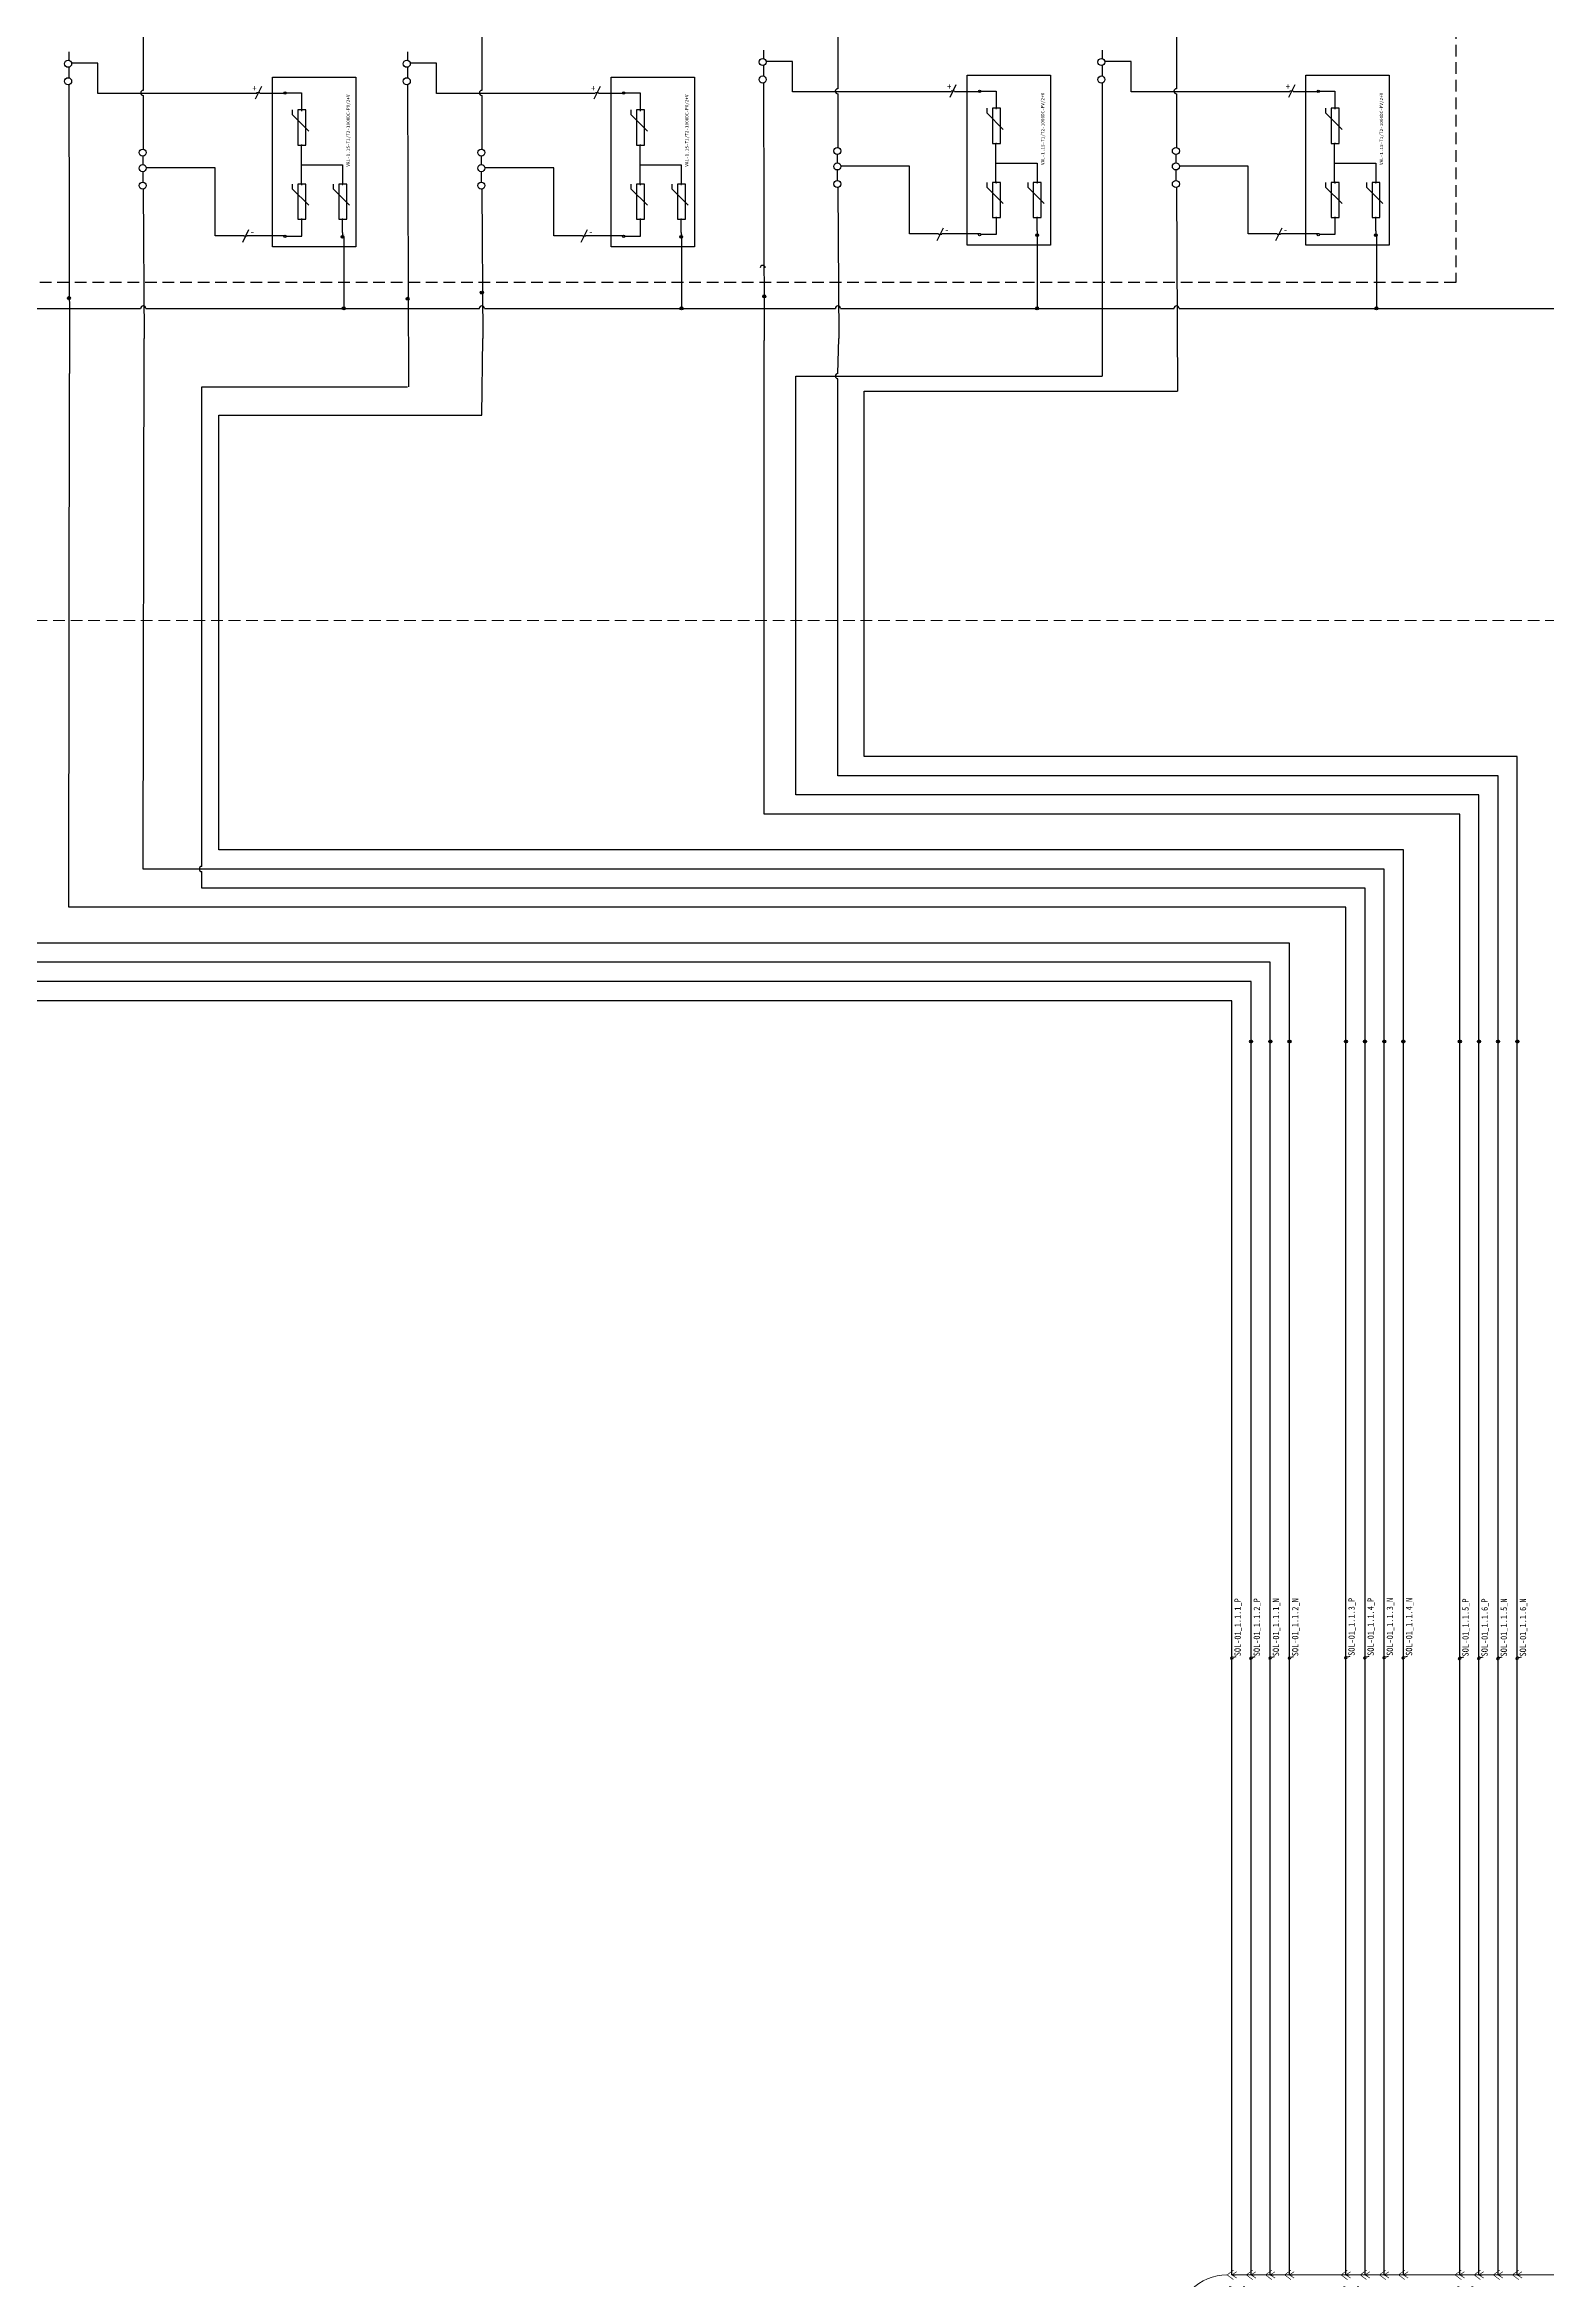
# Model space of a CAD drawing. Header units: millimetres. Extents: x 139 to 980, y -140 to 1049.
# Drawn here: x 336.9 to 529.4, y 512.6 to 799 of the extents above; entities that cross this region are included whole.
import ezdxf
from ezdxf.enums import TextEntityAlignment as Align

# ---------------------------------------------------------------- set-up
doc = ezdxf.new("R2010")
doc.units = ezdxf.units.MM
doc.header["$LTSCALE"] = 12
doc.linetypes.add('HIDDEN2', pattern=[0.1875, 0.125, -0.0625])
for name, color, linetype in [('DESC', 1, 'Continuous'), ('GRN_12AWG', 3, 'Continuous'), ('GRY_20AWG', 250, 'Continuous'), ('LOCBOX', 92, 'HIDDEN2'), ('MISC', 2, 'Continuous'), ('RED_10AWG', 1, 'Continuous'), ('RED_12AWG', 1, 'Continuous'), ('SYMS', 7, 'Continuous'), ('TAGS', 51, 'Continuous'), ('WIREFIXED', 130, 'Continuous')]:
    doc.layers.add(name, color=color, linetype=linetype)
doc.styles.get("Standard").update_dxf_attribs({"font": ''})
doc.styles.add('WD', font='')
doc.styles.add('WD_IEC', font='')
doc.styles.get('Standard').set_extended_font_data('SimHei')
doc.styles.get('WD').set_extended_font_data('SimHei')
doc.styles.get('WD_IEC').set_extended_font_data('SimHei')

# ---------------------------------------------------------------- blocks, each defined once
blk = doc.blocks.new('HT0_02')
blk.add_circle((0, 0), 0.0699)
at = {"style": 'WD', "flags": 1}
for tag, p in [('X4TERM01', (-0.07, 0)), ('X2TERM01', (0, 0.07)), ('X1TERM01', (0.07, 0)), ('X8TERM01', (0, -0.07))]:
    blk.add_attdef(tag, p, '', height=0.01, dxfattribs=at)
blk = doc.blocks.new('HGND4')
for p, q in [((0, 0), (10, 0)), ((10, -3.8), (10, 3.8)), ((11.2, -2.5), (11.2, 2.5)), ((12.5, -1.2), (12.5, 1.2))]:
    blk.add_line(p, q)
blk.add_circle((10, 0), 5)
at = {"style": 'WD_IEC'}
for tag, p in [('TAG1', (2.5, 4.6)), ('INST', (2.5, 11.6)), ('LOC', (2.5, 8.1))]:
    blk.add_attdef(tag, text='', height=2.5, dxfattribs=at).set_placement(p, align=Align.RIGHT)
at = {"style": 'WD_IEC', "flags": 1}
blk.add_attdef('X4TERM01', (0, 0), '', height=0.32, dxfattribs=at)
blk = doc.blocks.new('VT0_05')
blk.add_lwpolyline([(0.081, -0.063), (0, 0.078), (-0.081, -0.063)], close=True)
at = {"style": 'WD', "flags": 1}
for tag, p in [('X4TERM01', (-0.045, 0)), ('X2TERM01', (0, 0.078)), ('X1TERM01', (0.045, 0)), ('X8TERM01', (0, -0.063))]:
    blk.add_attdef(tag, p, '', height=0.01, dxfattribs=at)
blk = doc.blocks.new('Lightening Surge Arrestor')
at = {"color": 5}
for p, q in [((0.502, 2.919), (0.502, 2.827)), ((0.502, 2.827), (0.826, 2.503)), ((0.502, 1.459), (0.502, 1.367)), ((0.502, 1.367), (0.826, 1.043)), ((1.308, 1.459), (1.308, 1.367)), ((1.308, 1.367), (1.632, 1.043))]:
    blk.add_line(p, q, dxfattribs=at)
for points in [[(0.112, 3.569), (1.754, 3.569), (1.754, 0.222), (0.112, 0.222)], [(0.768, 2.919), (0.611, 2.919), (0.611, 2.225), (0.768, 2.225)], [(0.768, 1.459), (0.611, 1.459), (0.611, 0.765), (0.768, 0.765)], [(1.574, 1.459), (1.417, 1.459), (1.417, 0.765), (1.574, 0.765)]]:
    blk.add_lwpolyline(points, close=True, dxfattribs=at)
at = {"layer": 'GRY_20AWG'}
blk.add_line((1.492, 0.502), (1.492, 0.468), dxfattribs=at)
at = {"layer": 'RED_12AWG'}
for p, q in [((0.382, 3.255), (0.686, 3.255)), ((0.686, 3.255), (0.686, 2.926)), ((0.69, 2.919), (0.684, 2.919)), ((0.681, 1.459), (0.681, 2.226)), ((0.681, 1.835), (1.492, 1.835)), ((1.492, 1.835), (1.492, 1.466)), ((0.69, 1.459), (0.681, 1.459)), ((0.69, 0.435), (0.69, 0.766)), ((1.492, 0.502), (1.492, 0.757)), ((0.381, 0.435), (0.69, 0.435))]:
    blk.add_line(p, q, dxfattribs=at)
at = {"layer": 'SYMS'}
for name, p, xscale, yscale, zscale in [('HT0_02', (0.358, 3.255), 0.3314421991292846, 0.3314421991292846, 0.3314421991292846), ('VT0_05', (0.686, 2.918), 0.1052161047490845, 0.1052161047490845, 0.1052161047490845), ('VT0_05', (0.686, 1.458), 0.1052161047490845, 0.1052161047490845, 0.1052161047490845), ('HT0_02', (0.69, 1.459), 0.01504368401050088, 0.01504368401050088, 0.01504368401050088), ('VT0_05', (1.492, 1.458), 0.1052161047490845, 0.1052161047490845, 0.1052161047490845), ('HT0_02', (0.358, 0.429), 0.3314421991292846, 0.3314421991292846, 0.3314421991292846)]:
    blk.add_blockref(name, p, dxfattribs=dict(at, xscale=xscale, yscale=yscale, zscale=zscale))
at = {"layer": 'SYMS', "xscale": -0.1052161047490845, "yscale": 0.1052161047490845, "zscale": 0.1052161047490845, "rotation": 180}
for p in [(0.686, 2.226), (0.686, 0.766), (1.492, 0.766)]:
    blk.add_blockref('VT0_05', p, dxfattribs=at)
at = {"layer": 'SYMS'}
ref = blk.add_blockref('HGND4', (1.492, 0.468), dxfattribs=dict(at, xscale=0.005, yscale=0.005, zscale=0.005, rotation=270))
ref.add_attrib('TAG1', 'PE', dxfattribs={"layer": 'TAGS', "height": 0.0125, "rotation": 270, "style": 'WD_IEC'}).set_placement((1.515, 0.455), align=Align.RIGHT)
at = {"color": 5, "insert": (1.57, 1.801), "char_height": 0.065, "attachment_point": 1, "rotation": 90}
blk.add_mtext_dynamic_manual_height_columns('VAL-1.15-T1/T2-1000DC-PV/2+V', width=1.87491, gutter_width=0.325, heights=[0], dxfattribs=at)
for tag, p in [('+', (0.447, 3.312)), ('-', (0.457, 0.49))]:
    blk.add_attdef(tag, p, '', height=0.065)
at = {"color": 5}
blk.add_attdef('VAL-1.15-T1/T2-1000DC-PV/2+V', (1.651, 1.798), '', height=0.065, rotation=90, dxfattribs=at)
blk = doc.blocks.new('HGND1')
for p, q in [((0.125, 0), (0, 0)), ((0.125, 0.09375), (0.125, -0.09375)), ((0.125, 0.09375), (0.1875, 0.0625)), ((0.125, 0), (0.1875, -0.03125)), ((0.125, -0.09375), (0.1875, -0.125))]:
    blk.add_line(p, q)
at = {"style": 'WD', "flags": 1}
for tag in ['ASSYCODE', 'X4TERM01', 'CAT', 'MFG', 'FAMILY']:
    blk.add_attdef(tag, (0, 0), '', height=0.01, dxfattribs=at)
at = {"style": 'WD', "width": 0.8}
for tag, p in [('TAG1', (0.25, 0)), ('INST', (0.25, 0.3125)), ('LOC', (0.25, 0.15625)), ('DESC1', (0.25, -0.15625)), ('DESC2', (0.25, -0.3125))]:
    blk.add_attdef(tag, text='', height=0.125, dxfattribs=at).set_placement(p, align=Align.MIDDLE_LEFT)
blk = doc.blocks.new('HC01PJ_1-')
blk.add_line((0.031, 0), (0.094, 0))
for points in [[(0.062, -0.094, 0.0125, 0.0125, 0), (-0.063, 0, 0.0125, 0.0125, 0), (0.062, 0.094, 0, 0, 0)], [(0.125, 0.062, 0.0125, 0.0125, 0), (0.031, 0, 0.0125, 0.0125, 0), (0.125, -0.063, 0, 0, 0)]]:
    blk.add_lwpolyline(points, format="xyseb")
at = {"style": 'WD', "width": 0.85}
for tag, p in [('INST', (-0.012, 0.467)), ('TAG1', (-0.01, 0.125)), ('LOC', (-0.012, 0.295)), ('DESC1', (-0.01, -0.344)), ('DESC2', (-0.01, -0.516)), ('DESC3', (-0.01, -0.687))]:
    blk.add_attdef(tag, text='', height=0.125, dxfattribs=at).set_placement(p, align=Align.CENTER)
at = {"style": 'WD', "flags": 9}
blk.add_attdef('WDTYPE', text='', height=0.01, dxfattribs=at).set_placement((-0.221, 0.075), align=Align.RIGHT)
at = {"style": 'WD'}
for tag, p, flags in [('X4TERMDESC01', (-0.094, 0.031), 1), ('X1TERMDESC02', (0.125, 0.031), 1), ('FAMILY', (0.206, 0.131), 9)]:
    blk.add_attdef(tag, p, '', height=0.01, dxfattribs=dict(at, flags=flags))
at = {"color": 7, "style": 'WD', "flags": 1}
for tag, p in [('X4TERM01', (-0.063, 0)), ('X1TERM02', (0.094, 0))]:
    blk.add_attdef(tag, p, '', height=0.0125, dxfattribs=at)
at = {"style": 'WD'}
for tag, p in [('X2LINK', (0, 0.094)), ('X8LINK', (0, -0.094))]:
    blk.add_attdef(tag, p, '', height=0.01, dxfattribs=at)
at = {"linetype": 'Continuous', "style": 'WD', "flags": 9}
for tag, p in [('ASSYCODE', (0.219, 0.062)), ('MFG', (0.228, 0.089)), ('CAT', (0.23, 0.108))]:
    blk.add_attdef(tag, text='', height=0.01, dxfattribs=at).set_placement(p, align=Align.CENTER)
at = {"linetype": 'Continuous', "style": 'WD', "flags": 8}
blk.add_attdef('TERM01', text='', height=0.125, dxfattribs=at).set_placement((-0.104, -0.031), align=Align.TOP_RIGHT)
blk.add_attdef('TERM02', text='', height=0.125, dxfattribs=at).set_placement((0.146, -0.031), align=Align.TOP_LEFT)
blk = doc.blocks.new('SUN2000-110KTL-M2')
at = {"color": 7, "lineweight": 9}
blk.add_line((11.837, 5.295), (-11.837, -5.295), dxfattribs=at)
for points in [[(-5.052, -5.588), (-11.129, -5.588, -0.414214), (-12.129, -4.588), (-12.129, 4.588, -0.414214), (-11.129, 5.588), (-11.124, 5.588)], [(-10.968, 5.588), (11.129, 5.588, -0.414214), (12.129, 4.588), (12.129, -4.588, -0.414214), (11.129, -5.588), (2.992, -5.588)]]:
    blk.add_lwpolyline(points, format="xyb", dxfattribs=at)
blk.add_lwpolyline([(2.911, -5.588), (-4.896, -5.588)], dxfattribs=at)
at = {"layer": 'SYMS', "color": 7, "lineweight": 9}
for p in [(-11.062, 5.588), (-10.684, 5.588), (-10.306, 5.588), (-9.929, 5.588), (-8.817, 5.588), (-8.439, 5.588), (-8.061, 5.588), (-7.684, 5.588), (-6.572, 5.588), (-6.194, 5.588), (-5.816, 5.588), (-5.439, 5.588), (-4.327, 5.588), (-3.949, 5.588), (-3.571, 5.588), (-3.194, 5.588), (-2.082, 5.588), (-1.704, 5.588), (-1.326, 5.588), (-0.949, 5.588), (0.163, 5.588), (0.541, 5.588), (0.919, 5.588), (1.296, 5.588), (2.408, 5.588), (2.786, 5.588), (3.164, 5.588), (3.541, 5.588), (4.653, 5.588), (5.031, 5.588), (5.409, 5.588), (5.786, 5.588), (6.898, 5.588), (7.276, 5.588), (7.654, 5.588), (8.031, 5.588), (9.143, 5.588), (9.521, 5.588), (9.899, 5.588), (10.276, 5.588)]:
    blk.add_blockref('HC01PJ_1-', p, dxfattribs=at)
ref = blk.add_blockref('HC01PJ_1-', (-4.99, -5.588), dxfattribs=at)
ref.add_attrib('DESC1', 'L1', dxfattribs={"layer": 'DESC', "height": 0.125, "style": 'WD', "width": 0.85}).set_placement((-5, -5.931), align=Align.CENTER)
ref = blk.add_blockref('HC01PJ_1-', (-3.528, -5.588), dxfattribs=at)
ref.add_attrib('DESC1', 'L2', dxfattribs={"layer": 'DESC', "height": 0.125, "style": 'WD', "width": 0.85}).set_placement((-3.539, -5.931), align=Align.CENTER)
ref = blk.add_blockref('HC01PJ_1-', (-2.067, -5.588), dxfattribs=at)
ref.add_attrib('DESC1', 'L3', dxfattribs={"layer": 'DESC', "height": 0.125, "style": 'WD', "width": 0.85}).set_placement((-2.078, -5.931), align=Align.CENTER)
ref = blk.add_blockref('HC01PJ_1-', (-0.606, -5.588), dxfattribs=at)
ref.add_attrib('DESC1', 'N', dxfattribs={"layer": 'DESC', "height": 0.125, "style": 'WD', "width": 0.85}).set_placement((-0.616, -5.931), align=Align.CENTER)
at = {"layer": 'SYMS', "color": 7, "lineweight": 9, "rotation": 180}
for p in [(1.154, -5.65), (2.778, -5.65)]:
    blk.add_blockref('VT0_05', p, dxfattribs=at)
at = {"layer": 'SYMS', "color": 7, "lineweight": 9}
ref = blk.add_blockref('HGND1', (4.673, -5.588), dxfattribs=at)
ref.add_attrib('TAG1', 'PE', dxfattribs={"layer": 'TAGS', "height": 0.125, "style": 'WD', "width": 0.8}).set_placement((4.923, -5.588), align=Align.MIDDLE_LEFT)
ref.add_attrib('DESC1', 'EARTH', dxfattribs={"layer": 'DESC', "height": 0.125, "style": 'WD', "width": 0.8}).set_placement((4.923, -5.744), align=Align.MIDDLE_LEFT)
at = {"color": 7, "lineweight": 9, "attachment_point": 1}
for s, width, insert, char_height in [('++--', 0.94602, (-11.202, 5.424), 0.4), ('++--', 0.94602, (-8.952, 5.424), 0.4), ('++--', 0.94602, (-6.702, 5.424), 0.4), ('++--', 0.94602, (-4.452, 5.424), 0.4), ('++--', 0.94602, (-2.202, 5.424), 0.4), ('++--', 0.94602, (0.048, 5.424), 0.4), ('++--', 0.94602, (2.298, 5.424), 0.4), ('++--', 0.94602, (4.548, 5.424), 0.4), ('++--', 0.94602, (6.798, 5.424), 0.4), ('++--', 0.94602, (9.048, 5.424), 0.4), ('MPPT 1', 1.35859, (-10.922, 4.568), 0.2012), ('MPPT 2', 1.35859, (-8.672, 4.568), 0.2012), ('MPPT 3', 1.35859, (-6.422, 4.568), 0.2012), ('MPPT 4', 1.35859, (-4.172, 4.568), 0.2012), ('MPPT 5', 1.35859, (-1.922, 4.568), 0.2012), ('MPPT 6', 1.35859, (0.328, 4.568), 0.2012), ('MPPT 7', 1.35859, (2.578, 4.568), 0.2012), ('MPPT 8', 1.35859, (4.828, 4.568), 0.2012), ('MPPT 9', 1.35859, (7.078, 4.568), 0.2012), ('MPPT 10', 1.35859, (9.328, 4.568), 0.2012), ('3~', 4.25517, (7.835, -0.064), 0.3), ('L1', 4.25517, (-5.279, -4.67), 0.3), ('L2', 4.25517, (-3.818, -4.67), 0.3), ('L3', 4.25517, (-2.356, -4.67), 0.3), ('N', 4.25517, (-0.895, -4.67), 0.3), ('IN', 4.25517, (0.924, -4.67), 0.3), ('OUT', 4.25517, (2.43, -4.67), 0.3), ('PE', 4.25517, (4.688, -4.67), 0.3)]:
    blk.add_mtext_dynamic_manual_height_columns(s, width=width, gutter_width=0.325, heights=[0], dxfattribs=dict(at, insert=insert, char_height=char_height))
at = {"color": 7, "lineweight": 9, "char_height": 0.1, "attachment_point": 1, "rotation": 90}
for s, insert in [('{\\fYu Gothic Medium|b0|i0|c0|p34;PV1}', (-11.109, 4.713)), ('{\\fYu Gothic Medium|b0|i0|c0|p34;PV2}', (-10.678, 4.722)), ('{\\fYu Gothic Medium|b0|i0|c0|p34;PV1}', (-10.279, 4.727)), ('{\\fYu Gothic Medium|b0|i0|c0|p34;PV2}', (-9.897, 4.731)), ('{\\fYu Gothic Medium|b0|i0|c0|p34;PV3}', (-8.859, 4.713)), ('{\\fYu Gothic Medium|b0|i0|c0|p34;PV4}', (-8.428, 4.722)), ('{\\fYu Gothic Medium|b0|i0|c0|p34;PV3}', (-8.029, 4.727)), ('{\\fYu Gothic Medium|b0|i0|c0|p34;PV4}', (-7.647, 4.731)), ('{\\fYu Gothic Medium|b0|i0|c0|p34;PV5}', (-6.609, 4.713)), ('{\\fYu Gothic Medium|b0|i0|c0|p34;PV6}', (-6.178, 4.722)), ('{\\fYu Gothic Medium|b0|i0|c0|p34;PV5}', (-5.779, 4.727)), ('{\\fYu Gothic Medium|b0|i0|c0|p34;PV6}', (-5.397, 4.731)), ('{\\fYu Gothic Medium|b0|i0|c0|p34;PV7}', (-4.359, 4.713)), ('{\\fYu Gothic Medium|b0|i0|c0|p34;PV8}', (-3.928, 4.722)), ('{\\fYu Gothic Medium|b0|i0|c0|p34;PV7}', (-3.529, 4.727)), ('{\\fYu Gothic Medium|b0|i0|c0|p34;PV8}', (-3.147, 4.731)), ('{\\fYu Gothic Medium|b0|i0|c0|p34;PV9}', (-2.109, 4.713)), ('{\\fYu Gothic Medium|b0|i0|c0|p34;PV10}', (-1.678, 4.722)), ('{\\fYu Gothic Medium|b0|i0|c0|p34;PV9}', (-1.279, 4.727)), ('{\\fYu Gothic Medium|b0|i0|c0|p34;PV10}', (-0.897, 4.731)), ('{\\fYu Gothic Medium|b0|i0|c0|p34;PV11}', (0.141, 4.713)), ('{\\fYu Gothic Medium|b0|i0|c0|p34;PV12}', (0.572, 4.722)), ('{\\fYu Gothic Medium|b0|i0|c0|p34;PV11}', (0.971, 4.727)), ('{\\fYu Gothic Medium|b0|i0|c0|p34;PV12}', (1.353, 4.731)), ('{\\fYu Gothic Medium|b0|i0|c0|p34;PV13}', (2.391, 4.713)), ('{\\fYu Gothic Medium|b0|i0|c0|p34;PV14}', (2.822, 4.722)), ('{\\fYu Gothic Medium|b0|i0|c0|p34;PV13}', (3.221, 4.727)), ('{\\fYu Gothic Medium|b0|i0|c0|p34;PV14}', (3.603, 4.731)), ('{\\fYu Gothic Medium|b0|i0|c0|p34;PV15}', (4.641, 4.713)), ('{\\fYu Gothic Medium|b0|i0|c0|p34;PV16}', (5.072, 4.722)), ('{\\fYu Gothic Medium|b0|i0|c0|p34;PV15}', (5.471, 4.727)), ('{\\fYu Gothic Medium|b0|i0|c0|p34;PV16}', (5.853, 4.731)), ('{\\fYu Gothic Medium|b0|i0|c0|p34;PV17}', (6.891, 4.713)), ('{\\fYu Gothic Medium|b0|i0|c0|p34;PV18}', (7.322, 4.722)), ('{\\fYu Gothic Medium|b0|i0|c0|p34;PV17}', (7.721, 4.727)), ('{\\fYu Gothic Medium|b0|i0|c0|p34;PV18}', (8.103, 4.731)), ('{\\fYu Gothic Medium|b0|i0|c0|p34;PV19}', (9.141, 4.713)), ('{\\fYu Gothic Medium|b0|i0|c0|p34;PV20}', (9.572, 4.722)), ('{\\fYu Gothic Medium|b0|i0|c0|p34;PV19}', (9.971, 4.727)), ('{\\fYu Gothic Medium|b0|i0|c0|p34;PV20}', (10.353, 4.731))]:
    blk.add_mtext_dynamic_manual_height_columns(s, width=0.38017, gutter_width=0.325, heights=[0], dxfattribs=dict(at, insert=insert))
at = {"insert": (-23.007, 3.073), "char_height": 0.7, "attachment_point": 1}
blk.add_mtext_dynamic_manual_height_columns('{\\fVerdana|b0|i0|c0|p34;\\C242;\\c2564301;SUN2000-110KW-M2}', width=4.52946, gutter_width=12.5, heights=[0], dxfattribs=at)
blk = doc.blocks.new('WDDOT')
for radius in [0.03, 0.0187, 0.00929]:
    blk.add_circle((0, 0), radius)
blk = doc.blocks.new('WD_WNV2')
at = {"linetype": 'Continuous', "style": 'WD', "width": 0.8}
blk.add_attdef('WIRENO', text='', height=0.125, rotation=90, dxfattribs=at).set_placement((0.062, 0), align=Align.TOP_CENTER)
at = {"style": 'WD', "flags": 1}
for tag, p in [('W01USER', (0.141, -0.094)), ('W02USER', (0.141, -0.102)), ('W03USER', (0.141, -0.109)), ('W04USER', (0.141, -0.117)), ('W05USER', (0.141, -0.125)), ('W06USER', (0.141, -0.133)), ('W07USER', (0.141, -0.141)), ('W08USER', (0.141, -0.148)), ('W09USER', (0.141, -0.156)), ('W10USER', (0.141, -0.164))]:
    blk.add_attdef(tag, text='', height=0.005, dxfattribs=at).set_placement(p, align=Align.CENTER)
blk = doc.blocks.new('VT0_02')
blk.add_circle((0, 0), 0.0699)
at = {"style": 'WD', "flags": 1}
for tag, p in [('X4TERM01', (-0.07, 0)), ('X2TERM01', (0, 0.07)), ('X1TERM01', (0.07, 0)), ('X8TERM01', (0, -0.07))]:
    blk.add_attdef(tag, p, '', height=0.01, dxfattribs=at)
blk = doc.blocks.new('HW01')
for p, q in [((0.062, 0.125), (-0.062, -0.125)), ((0.031, 0), (-0.031, 0))]:
    blk.add_line(p, q)
at = {"style": 'WD', "width": 0.7, "flags": 1}
for tag, p in [('INST', (0, 0.357)), ('LOC', (0, 0.188)), ('DESC1', (0, -0.456)), ('XREF', (0, -0.3)), ('DESC2', (0, -0.613))]:
    blk.add_attdef(tag, text='', height=0.125, dxfattribs=at).set_placement(p, align=Align.CENTER)
at = {"style": 'WD', "width": 0.8}
blk.add_attdef('TAG1', text='', height=0.125, dxfattribs=at).set_placement((-0.031, 0.031), align=Align.RIGHT)
at = {"style": 'WD', "flags": 1}
for tag, p in [('X4TERM01', (-0.031, 0)), ('X1TERM01', (0.031, 0))]:
    blk.add_attdef(tag, p, '', height=0.0125, dxfattribs=at)
at = {"style": 'WD'}
for tag, p in [('X2LINK', (0, 0.125)), ('X8LINK', (0, -0.125))]:
    blk.add_attdef(tag, p, '', height=0.01, dxfattribs=at)
at = {"linetype": 'Continuous', "style": 'WD', "flags": 9}
blk.add_attdef('ASSYCODE', text='', height=0.01, dxfattribs=at).set_placement((0.029, 0.042), align=Align.CENTER)
at = {"style": 'WD', "flags": 9}
blk.add_attdef('FAMILY', text='', height=0.01, dxfattribs=at).set_placement((0.023, 0.118), align=Align.CENTER)
at = {"style": 'WD', "width": 0.8}
blk.add_attdef('RATING1', (0.094, 0.031), '', height=0.125, dxfattribs=at)
at = {"style": 'WD', "width": 0.8, "flags": 1}
blk.add_attdef('MFG', text='', height=0.0938, dxfattribs=at).set_placement((-0.125, -0.031), align=Align.TOP_RIGHT)
blk.add_attdef('CAT', text='', height=0.0938, dxfattribs=at).set_placement((0.031, -0.031), align=Align.TOP_LEFT)

msp = doc.modelspace()

# ---------------------------------------------------------------- linework, layer by layer
at = {"layer": 'GRN_12AWG'}
for p, q in [((375.27, 774.4), (375.27, 765.27)), ((418.56, 774.29), (418.56, 765.26)), ((464.14, 774.75), (464.14, 765.34)), ((507.63, 774.54), (507.63, 765.28)), ((307.45, 765.2), (349.24, 765.2)), ((349.89, 765.2), (392.65, 765.2)), ((393.3, 765.2), (438.28, 765.2)), ((438.93, 765.2), (481.69, 765.2)), ((482.34, 765.2), (541.87, 765.2))]:
    msp.add_line(p, q, dxfattribs=at)
for centre in [(349.57, 765.2), (392.97, 765.2), (438.61, 765.2), (482.01, 765.2)]:
    msp.add_arc(centre, 0.325, 0, 180, dxfattribs=at)
at = {"layer": 'GRY_20AWG'}
for p, q in [((438.53, 784.93), (438.53, 783.85)), ((481.93, 784.93), (481.93, 783.85)), ((349.5, 784.71), (349.5, 783.63)), ((349.5, 782.73), (349.5, 781.39)), ((392.9, 784.71), (392.9, 783.63)), ((392.9, 782.73), (392.9, 781.39)), ((438.53, 782.94), (438.53, 781.61)), ((481.93, 782.94), (481.93, 781.61))]:
    msp.add_line(p, q, dxfattribs=at)
msp.add_arc((428.97, 770.39), 0.325, 0, 180, dxfattribs=at)
at = {"layer": 'LOCBOX', "color": 5, "lineweight": 9}
msp.add_lwpolyline([(218.76, 890.74), (535.27, 890.74), (535.27, 725.19), (218.76, 725.19)], close=True, dxfattribs=at)
at = {"layer": 'LOCBOX', "color": 1}
msp.add_lwpolyline([(242.47, 801.25), (517.8, 801.25), (517.8, 768.54), (242.47, 768.54)], close=True, dxfattribs=at)
at = {"layer": 'RED_10AWG'}
for p, q in [((489.12, 513.12), (489.12, 671.26)), ((491.57, 513.12), (491.57, 671.26)), ((494.03, 513.12), (494.03, 671.26)), ((496.49, 513.12), (496.49, 671.26)), ((503.72, 513.12), (503.72, 671.35)), ((506.17, 513.12), (506.17, 671.35)), ((508.63, 513.12), (508.63, 671.35)), ((511.09, 513.12), (511.09, 671.35)), ((518.32, 513.12), (518.32, 671.2)), ((520.77, 513.12), (520.77, 671.2)), ((523.23, 513.12), (523.23, 671.2)), ((525.69, 513.12), (525.69, 671.2))]:
    msp.add_line(p, q, dxfattribs=at)
at = {"layer": 'RED_12AWG'}
for p, q in [((438.6, 876.52), (438.6, 793.36)), ((482.01, 876.52), (482.01, 793.36)), ((349.57, 876.3), (349.57, 793.14)), ((392.98, 876.3), (392.98, 793.14)), ((340.05, 798.09), (340.05, 797.02)), ((343.76, 796.63), (340.4, 796.63)), ((343.76, 792.73), (343.76, 796.63)), ((383.46, 798.09), (383.46, 797.02)), ((387.17, 796.63), (383.8, 796.63)), ((387.17, 792.73), (387.17, 796.63)), ((429.08, 798.31), (429.08, 797.23)), ((429.08, 796.32), (429.08, 794.99)), ((432.79, 796.84), (429.43, 796.84)), ((432.79, 792.95), (432.79, 796.84)), ((472.49, 798.31), (472.49, 797.23)), ((472.49, 796.32), (472.49, 794.99)), ((476.2, 796.84), (472.83, 796.84)), ((476.2, 792.95), (476.2, 796.84)), ((340.05, 796.11), (340.05, 794.78)), ((340.05, 793.87), (340.14, 756.87)), ((383.46, 796.11), (383.46, 794.78)), ((383.46, 793.87), (383.55, 755.16)), ((429.08, 794.08), (429.17, 761.08)), ((472.49, 794.08), (472.47, 756.52)), ((364.11, 792.73), (343.76, 792.73)), ((349.57, 792.49), (349.57, 785.62)), ((367.86, 792.73), (364.51, 792.73)), ((407.51, 792.73), (387.17, 792.73)), ((392.98, 792.49), (392.98, 785.62)), ((411.27, 792.73), (407.92, 792.73)), ((453.14, 792.95), (432.79, 792.95)), ((438.6, 792.71), (438.6, 785.84)), ((456.89, 792.95), (453.55, 792.95)), ((496.55, 792.95), (476.2, 792.95)), ((482.01, 792.71), (482.01, 785.84)), ((500.3, 792.95), (496.95, 792.95)), ((358.77, 783.21), (349.95, 783.21)), ((358.77, 774.52), (358.77, 783.21)), ((402.18, 783.21), (393.36, 783.21)), ((402.18, 774.52), (402.18, 783.21)), ((447.8, 783.43), (438.98, 783.43)), ((447.8, 774.74), (447.8, 783.43)), ((491.21, 783.43), (482.39, 783.43)), ((491.21, 774.74), (491.21, 783.43)), ((349.57, 780.48), (349.69, 761.34)), ((392.98, 780.48), (393.1, 761.34)), ((438.6, 780.7), (438.72, 761.34)), ((482.01, 780.7), (482.14, 754.58)), ((362.48, 774.52), (358.77, 774.52)), ((367.87, 774.52), (362.88, 774.52)), ((405.88, 774.52), (402.18, 774.52)), ((411.27, 774.52), (406.29, 774.52)), ((451.51, 774.74), (447.8, 774.74)), ((456.9, 774.74), (451.91, 774.74)), ((494.91, 774.74), (491.21, 774.74)), ((500.31, 774.74), (495.32, 774.74)), ((349.57, 693.34), (349.69, 761.34)), ((392.97, 751.5), (393.1, 761.34)), ((429.16, 700.38), (429.17, 761.08)), ((438.61, 756.84), (438.72, 761.34)), ((340.04, 688.43), (340.14, 756.87)), ((433.2, 702.84), (433.2, 756.52)), ((433.2, 756.52), (472.47, 756.52)), ((357.07, 693.66), (357.07, 755.16)), ((357.07, 755.16), (383.45, 755.16)), ((438.61, 705.29), (438.61, 756.19)), ((441.98, 707.75), (441.98, 754.58)), ((441.98, 754.58), (482.01, 754.58)), ((482.01, 754.58), (482.14, 754.58)), ((359.26, 695.8), (359.26, 751.5)), ((359.26, 751.5), (392.97, 751.5)), ((448.82, 707.75), (441.98, 707.75)), ((525.69, 707.75), (448.82, 707.75)), ((525.69, 671.2), (525.69, 707.75)), ((448.82, 705.29), (438.61, 705.29)), ((523.23, 705.29), (448.82, 705.29)), ((523.23, 671.2), (523.23, 705.29)), ((448.82, 702.84), (433.2, 702.84)), ((520.77, 702.84), (448.82, 702.84)), ((520.77, 671.2), (520.77, 702.84)), ((448.82, 700.38), (429.16, 700.38)), ((518.32, 700.38), (448.82, 700.38)), ((518.32, 671.2), (518.32, 700.38)), ((363.39, 693.34), (349.57, 693.34)), ((363.39, 695.8), (359.26, 695.8)), ((511.09, 695.8), (363.39, 695.8)), ((508.63, 693.34), (363.39, 693.34)), ((508.63, 671.35), (508.63, 693.34)), ((511.09, 671.35), (511.09, 695.8)), ((357.07, 690.88), (357.07, 693.01)), ((363.39, 690.88), (357.07, 690.88)), ((506.17, 690.88), (363.39, 690.88)), ((506.17, 671.35), (506.17, 690.88)), ((363.39, 688.43), (340.04, 688.43)), ((503.72, 688.43), (363.39, 688.43)), ((503.72, 671.35), (503.72, 688.43)), ((496.49, 683.83), (274.61, 683.83)), ((496.49, 671.26), (496.49, 683.83)), ((494.03, 681.38), (274.61, 681.38)), ((491.57, 678.92), (274.61, 678.92)), ((491.57, 671.26), (491.57, 678.92)), ((494.03, 671.26), (494.03, 681.38)), ((489.12, 676.46), (274.61, 676.46)), ((489.12, 671.26), (489.12, 676.46))]:
    msp.add_line(p, q, dxfattribs=at)
for centre in [(349.57, 792.82), (392.98, 792.82), (438.6, 793.03), (482.01, 793.03), (438.61, 756.52), (357.07, 693.34)]:
    msp.add_arc(centre, 0.325, 90, 270, dxfattribs=at)
at = {"layer": 'WIREFIXED'}
for points in [[(489.61, 592.35), (489.31, 592.26), (489.18, 592.32), (488.99, 592.26), (488.93, 592.13), (489.06, 592.06), (489.25, 592.13), (489.28, 592.19)], [(492.06, 592.35), (491.77, 592.26), (491.64, 592.32), (491.45, 592.26), (491.38, 592.13), (491.51, 592.06), (491.7, 592.13), (491.74, 592.19)], [(494.52, 592.35), (494.22, 592.26), (494.1, 592.32), (493.9, 592.26), (493.84, 592.13), (493.97, 592.06), (494.16, 592.13), (494.19, 592.19)], [(496.97, 592.35), (496.68, 592.26), (496.55, 592.32), (496.36, 592.26), (496.3, 592.13), (496.42, 592.06), (496.62, 592.13), (496.65, 592.19)], [(504.21, 592.4), (503.91, 592.3), (503.78, 592.37), (503.59, 592.3), (503.53, 592.17), (503.66, 592.11), (503.85, 592.17), (503.88, 592.24)], [(506.66, 592.4), (506.37, 592.3), (506.24, 592.37), (506.05, 592.3), (505.98, 592.17), (506.11, 592.11), (506.3, 592.17), (506.33, 592.24)], [(509.12, 592.4), (508.82, 592.3), (508.7, 592.37), (508.5, 592.3), (508.44, 592.17), (508.57, 592.11), (508.76, 592.17), (508.79, 592.24)], [(511.57, 592.4), (511.28, 592.3), (511.15, 592.37), (510.96, 592.3), (510.9, 592.17), (511.02, 592.11), (511.22, 592.17), (511.25, 592.24)], [(518.8, 592.32), (518.51, 592.22), (518.38, 592.29), (518.19, 592.22), (518.13, 592.1), (518.25, 592.03), (518.45, 592.1), (518.48, 592.16)], [(521.26, 592.32), (520.97, 592.22), (520.84, 592.29), (520.65, 592.22), (520.58, 592.1), (520.71, 592.03), (520.9, 592.1), (520.93, 592.16)], [(523.72, 592.32), (523.42, 592.22), (523.29, 592.29), (523.1, 592.22), (523.04, 592.1), (523.17, 592.03), (523.36, 592.1), (523.39, 592.16)], [(526.17, 592.32), (525.88, 592.22), (525.75, 592.29), (525.56, 592.22), (525.5, 592.1), (525.62, 592.03), (525.81, 592.1), (525.85, 592.16)]]:
    msp.add_lwpolyline(points, dxfattribs=at)

# ---------------------------------------------------------------- block references
at = {"xscale": 6.503093813421009, "yscale": 6.503093813421009, "zscale": 6.503093813421009}
for name, p in [('Lightening Surge Arrestor', (365.41, 771.65)), ('Lightening Surge Arrestor', (408.82, 771.65)), ('Lightening Surge Arrestor', (454.44, 771.87)), ('Lightening Surge Arrestor', (497.85, 771.87)), ('SUN2000-110KTL-M2', (560.85, 476.79))]:
    msp.add_blockref(name, p, dxfattribs=at)
at = {"layer": 'SYMS', "xscale": 6.503093813421009, "yscale": 6.503093813421009, "zscale": 6.503093813421009}
for name, p in [('VT0_02', (339.94, 796.56)), ('VT0_02', (383.35, 796.56)), ('VT0_02', (428.97, 796.78)), ('VT0_02', (472.38, 796.78)), ('VT0_02', (339.94, 794.32)), ('VT0_02', (383.35, 794.32)), ('VT0_02', (428.97, 794.54)), ('VT0_02', (472.38, 794.54)), ('VT0_02', (349.5, 785.17)), ('VT0_02', (392.9, 785.17)), ('VT0_02', (438.53, 785.38)), ('VT0_02', (481.93, 785.38)), ('VT0_02', (349.5, 783.18)), ('VT0_02', (392.9, 783.18)), ('VT0_02', (438.53, 783.4)), ('VT0_02', (481.93, 783.4)), ('VT0_02', (349.5, 780.94)), ('VT0_02', (392.9, 780.94)), ('VT0_02', (438.53, 781.15)), ('VT0_02', (481.93, 781.15)), ('WDDOT', (340.04, 766.52)), ('WDDOT', (375.27, 765.2)), ('WDDOT', (383.45, 766.43)), ('WDDOT', (392.97, 767.22)), ('WDDOT', (418.56, 765.2)), ('WDDOT', (429.16, 766.74)), ('WDDOT', (464.14, 765.2)), ('WDDOT', (507.63, 765.2)), ('WDDOT', (491.57, 671.23)), ('WDDOT', (494.03, 671.23)), ('WDDOT', (496.49, 671.23)), ('WDDOT', (503.72, 671.23)), ('WDDOT', (506.17, 671.23)), ('WDDOT', (508.63, 671.23)), ('WDDOT', (511.09, 671.23)), ('WDDOT', (518.32, 671.23)), ('WDDOT', (520.77, 671.23)), ('WDDOT', (523.23, 671.23)), ('WDDOT', (525.69, 671.23))]:
    msp.add_blockref(name, p, dxfattribs=at)
at = {"layer": 'SYMS'}
ref = msp.add_blockref('HW01', (364.31, 792.82), dxfattribs=dict(at, xscale=6.503093813421009, yscale=6.503093813421009, zscale=6.503093813421009))
ref.add_attrib('TAG1', '+', dxfattribs={"layer": 'TAGS', "height": 0.813, "style": 'WD', "width": 0.8}).set_placement((364.11, 793.02), align=Align.RIGHT)
ref = msp.add_blockref('HW01', (407.72, 792.82), dxfattribs=dict(at, xscale=6.503093813421009, yscale=6.503093813421009, zscale=6.503093813421009))
ref.add_attrib('TAG1', '+', dxfattribs={"layer": 'TAGS', "height": 0.813, "style": 'WD', "width": 0.8}).set_placement((407.51, 793.02), align=Align.RIGHT)
ref = msp.add_blockref('HW01', (453.34, 793.03), dxfattribs=dict(at, xscale=6.503093813421009, yscale=6.503093813421009, zscale=6.503093813421009))
ref.add_attrib('TAG1', '+', dxfattribs={"layer": 'TAGS', "height": 0.813, "style": 'WD', "width": 0.8}).set_placement((453.14, 793.24), align=Align.RIGHT)
ref = msp.add_blockref('HW01', (496.75, 793.03), dxfattribs=dict(at, xscale=6.503093813421009, yscale=6.503093813421009, zscale=6.503093813421009))
ref.add_attrib('TAG1', '+', dxfattribs={"layer": 'TAGS', "height": 0.813, "style": 'WD', "width": 0.8}).set_placement((496.55, 793.24), align=Align.RIGHT)
ref = msp.add_blockref('HW01', (362.68, 774.44), dxfattribs=dict(at, xscale=6.503093813421009, yscale=6.503093813421009, zscale=6.503093813421009))
ref.add_attrib('RATING1', '-', (363.29, 774.64), dxfattribs={"layer": 'MISC', "height": 0.813, "style": 'WD', "width": 0.8})
ref = msp.add_blockref('HW01', (406.08, 774.44), dxfattribs=dict(at, xscale=6.503093813421009, yscale=6.503093813421009, zscale=6.503093813421009))
ref.add_attrib('RATING1', '-', (406.69, 774.64), dxfattribs={"layer": 'MISC', "height": 0.813, "style": 'WD', "width": 0.8})
ref = msp.add_blockref('HW01', (451.71, 774.66), dxfattribs=dict(at, xscale=6.503093813421009, yscale=6.503093813421009, zscale=6.503093813421009))
ref.add_attrib('RATING1', '-', (452.32, 774.86), dxfattribs={"layer": 'MISC', "height": 0.813, "style": 'WD', "width": 0.8})
ref = msp.add_blockref('HW01', (495.12, 774.66), dxfattribs=dict(at, xscale=6.503093813421009, yscale=6.503093813421009, zscale=6.503093813421009))
ref.add_attrib('RATING1', '-', (495.73, 774.86), dxfattribs={"layer": 'MISC', "height": 0.813, "style": 'WD', "width": 0.8})
at = {"layer": 'WIREFIXED', "color": 7}
ref = msp.add_blockref('WD_WNV2', (489.12, 592.19), dxfattribs=dict(at, xscale=6.503093813421009, yscale=6.503093813421009, zscale=6.503093813421009))
ref.add_attrib('WIRENOF', 'SOL-01_1.1.1_P', dxfattribs={"linetype": 'Continuous', "height": 0.8129, "rotation": 90, "style": 'WD', "width": 0.8}).set_placement((489.84, 592.43), align=Align.MIDDLE_LEFT)
ref = msp.add_blockref('WD_WNV2', (491.57, 592.19), dxfattribs=dict(at, xscale=6.503093813421009, yscale=6.503093813421009, zscale=6.503093813421009))
ref.add_attrib('WIRENOF', 'SOL-01_1.1.2_P', dxfattribs={"linetype": 'Continuous', "height": 0.8129, "rotation": 90, "style": 'WD', "width": 0.8}).set_placement((492.29, 592.43), align=Align.MIDDLE_LEFT)
ref = msp.add_blockref('WD_WNV2', (494.03, 592.19), dxfattribs=dict(at, xscale=6.503093813421009, yscale=6.503093813421009, zscale=6.503093813421009))
ref.add_attrib('WIRENOF', 'SOL-01_1.1.1_N', dxfattribs={"linetype": 'Continuous', "height": 0.8129, "rotation": 90, "style": 'WD', "width": 0.8}).set_placement((494.75, 592.43), align=Align.MIDDLE_LEFT)
ref = msp.add_blockref('WD_WNV2', (496.49, 592.19), dxfattribs=dict(at, xscale=6.503093813421009, yscale=6.503093813421009, zscale=6.503093813421009))
ref.add_attrib('WIRENOF', 'SOL-01_1.1.2_N', dxfattribs={"linetype": 'Continuous', "height": 0.8129, "rotation": 90, "style": 'WD', "width": 0.8}).set_placement((497.21, 592.43), align=Align.MIDDLE_LEFT)
ref = msp.add_blockref('WD_WNV2', (503.72, 592.24), dxfattribs=dict(at, xscale=6.503093813421009, yscale=6.503093813421009, zscale=6.503093813421009))
ref.add_attrib('WIRENOF', 'SOL-01_1.1.3_P', dxfattribs={"linetype": 'Continuous', "height": 0.8129, "rotation": 90, "style": 'WD', "width": 0.8}).set_placement((504.44, 592.48), align=Align.MIDDLE_LEFT)
ref = msp.add_blockref('WD_WNV2', (506.17, 592.24), dxfattribs=dict(at, xscale=6.503093813421009, yscale=6.503093813421009, zscale=6.503093813421009))
ref.add_attrib('WIRENOF', 'SOL-01_1.1.4_P', dxfattribs={"linetype": 'Continuous', "height": 0.8129, "rotation": 90, "style": 'WD', "width": 0.8}).set_placement((506.89, 592.48), align=Align.MIDDLE_LEFT)
ref = msp.add_blockref('WD_WNV2', (508.63, 592.24), dxfattribs=dict(at, xscale=6.503093813421009, yscale=6.503093813421009, zscale=6.503093813421009))
ref.add_attrib('WIRENOF', 'SOL-01_1.1.3_N', dxfattribs={"linetype": 'Continuous', "height": 0.8129, "rotation": 90, "style": 'WD', "width": 0.8}).set_placement((509.35, 592.48), align=Align.MIDDLE_LEFT)
ref = msp.add_blockref('WD_WNV2', (511.09, 592.24), dxfattribs=dict(at, xscale=6.503093813421009, yscale=6.503093813421009, zscale=6.503093813421009))
ref.add_attrib('WIRENOF', 'SOL-01_1.1.4_N', dxfattribs={"linetype": 'Continuous', "height": 0.8129, "rotation": 90, "style": 'WD', "width": 0.8}).set_placement((511.81, 592.48), align=Align.MIDDLE_LEFT)
ref = msp.add_blockref('WD_WNV2', (518.32, 592.16), dxfattribs=dict(at, xscale=6.503093813421009, yscale=6.503093813421009, zscale=6.503093813421009))
ref.add_attrib('WIRENOF', 'SOL-01_1.1.5_P', dxfattribs={"linetype": 'Continuous', "height": 0.8129, "rotation": 90, "style": 'WD', "width": 0.8}).set_placement((519.04, 592.4), align=Align.MIDDLE_LEFT)
ref = msp.add_blockref('WD_WNV2', (520.77, 592.16), dxfattribs=dict(at, xscale=6.503093813421009, yscale=6.503093813421009, zscale=6.503093813421009))
ref.add_attrib('WIRENOF', 'SOL-01_1.1.6_P', dxfattribs={"linetype": 'Continuous', "height": 0.8129, "rotation": 90, "style": 'WD', "width": 0.8}).set_placement((521.49, 592.4), align=Align.MIDDLE_LEFT)
ref = msp.add_blockref('WD_WNV2', (523.23, 592.16), dxfattribs=dict(at, xscale=6.503093813421009, yscale=6.503093813421009, zscale=6.503093813421009))
ref.add_attrib('WIRENOF', 'SOL-01_1.1.5_N', dxfattribs={"linetype": 'Continuous', "height": 0.8129, "rotation": 90, "style": 'WD', "width": 0.8}).set_placement((523.95, 592.4), align=Align.MIDDLE_LEFT)
ref = msp.add_blockref('WD_WNV2', (525.69, 592.16), dxfattribs=dict(at, xscale=6.503093813421009, yscale=6.503093813421009, zscale=6.503093813421009))
ref.add_attrib('WIRENOF', 'SOL-01_1.1.6_N', dxfattribs={"linetype": 'Continuous', "height": 0.8129, "rotation": 90, "style": 'WD', "width": 0.8}).set_placement((526.41, 592.4), align=Align.MIDDLE_LEFT)

doc.saveas('drawing.dxf')
